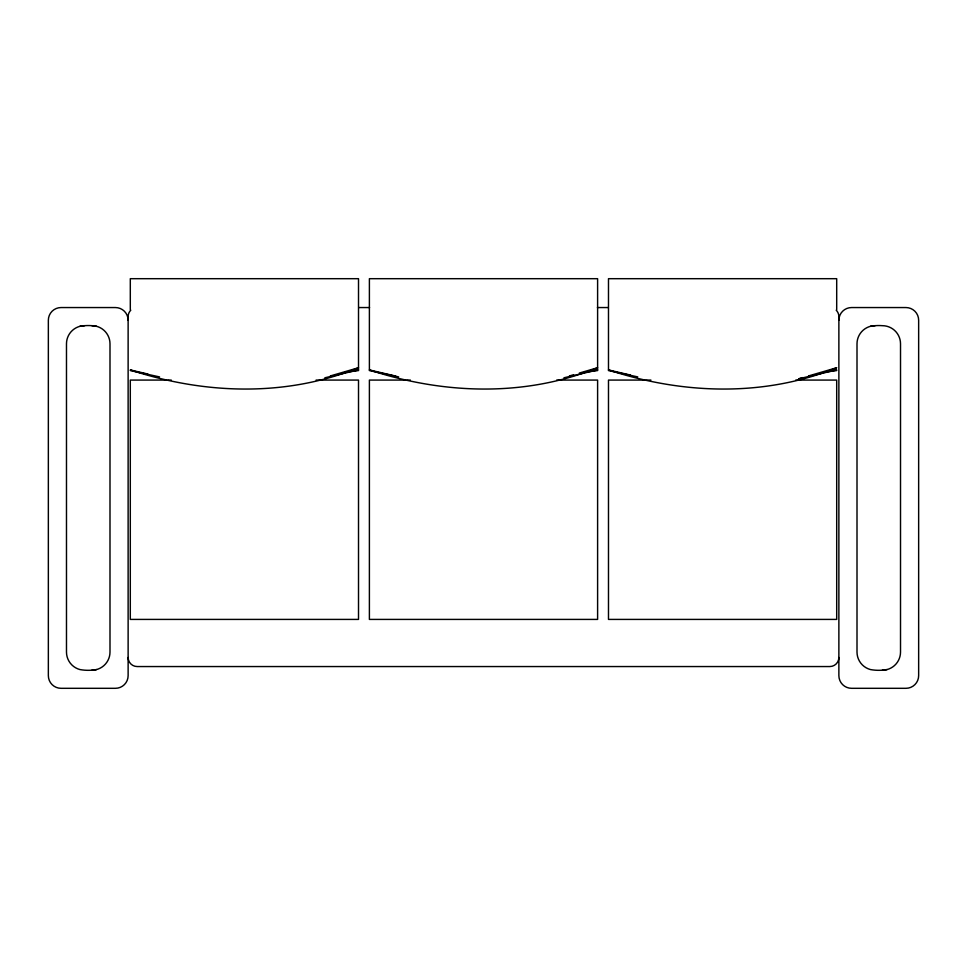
<?xml version="1.0" encoding="UTF-8"?>
<svg xmlns="http://www.w3.org/2000/svg" width="967" height="967" viewBox="0 0 967 967"><rect width="100%" height="100%" fill="white"/><g stroke="black" fill="none" stroke-linecap="round" stroke-linejoin="round"><path stroke-width="1.45" d="M330.339 375.945L358.515 367.738C285.676 397.244 204.11 394.318 130.303 369.938L147.854 374.036M569.43 375.945L573.661 374.712M579.293 373.069L597.606 367.738C524.767 397.244 443.2 394.318 369.394 369.938L395.721 376.09M802.888 377.589L798.657 378.822L836.697 369.938L827.921 371.159M808.521 375.945L836.697 367.738C763.857 397.244 682.291 394.318 608.485 369.938L630.424 375.063M324.864 377.795L358.515 369.938L349.74 371.159M563.954 377.795L597.606 369.938L588.83 371.159M345.352 372.186L358.515 370.566L358.515 278.689L130.303 278.689L130.303 309.694M584.443 372.186L597.606 370.566L597.606 278.689L369.394 278.689L369.394 370.566L398.658 376.912M824.996 372.005L836.697 370.566M359.011 307.554L369.575 307.554M597.425 307.554L607.989 307.554M166.88 380.079L130.303 380.079L130.303 619.412L358.515 619.412L358.515 380.079L321.938 380.079M168.343 380.079L171.268 380.079M316.088 380.079L320.476 380.079M405.971 380.079L369.394 380.079L369.394 619.412L597.606 619.412L597.606 380.079L561.029 380.079M407.433 380.079L410.359 380.079M556.641 380.079L559.567 380.079M645.062 380.079L608.485 380.079L608.485 619.412L836.697 619.412L836.697 380.079L795.732 380.079M646.524 380.079L650.912 380.079M637.749 376.912L608.485 370.566L608.485 278.689L836.697 278.689L836.697 309.694M130.303 370.566L159.567 376.912M838.872 320.246A12.692 12.692 0 0 1 851.564 307.554L905.958 307.554A12.692 12.692 0 0 1 918.65 320.246L918.65 675.619A12.692 12.692 0 0 1 905.958 688.311L851.564 688.311A12.692 12.692 0 0 1 838.872 675.619L838.872 316.62A9.066 9.066 0 0 0 836.213 310.202M882.388 670.179A18.131 18.131 0 0 0 900.519 652.048L900.519 343.817A18.131 18.131 0 0 0 882.388 325.686A45.824 45.824 0 0 0 870.445 326.302M887.077 669.563A45.824 45.824 0 0 1 870.445 669.563A18.131 18.131 0 0 1 857.004 652.048L857.004 343.817A18.131 18.131 0 0 1 875.135 325.686M128.127 320.246A12.692 12.692 0 0 0 115.436 307.554L61.042 307.554A12.692 12.692 0 0 0 48.35 320.246L48.35 675.619A12.692 12.692 0 0 0 61.042 688.311L115.436 688.311A12.692 12.692 0 0 0 128.127 675.619L128.127 316.62A9.066 9.066 0 0 1 130.787 310.202M91.865 670.179A18.131 18.131 0 0 0 109.996 652.048L109.996 343.817A18.131 18.131 0 0 0 91.865 325.686M96.555 669.563A45.824 45.824 0 0 1 79.923 669.563A18.131 18.131 0 0 1 66.481 652.048L66.481 343.817A18.131 18.131 0 0 1 84.612 325.686M79.923 326.302A45.824 45.824 0 0 1 96.555 326.302M838.872 657.487A9.066 9.066 0 0 1 829.807 666.553L137.193 666.553A9.066 9.066 0 0 1 128.127 657.487"/></g></svg>
